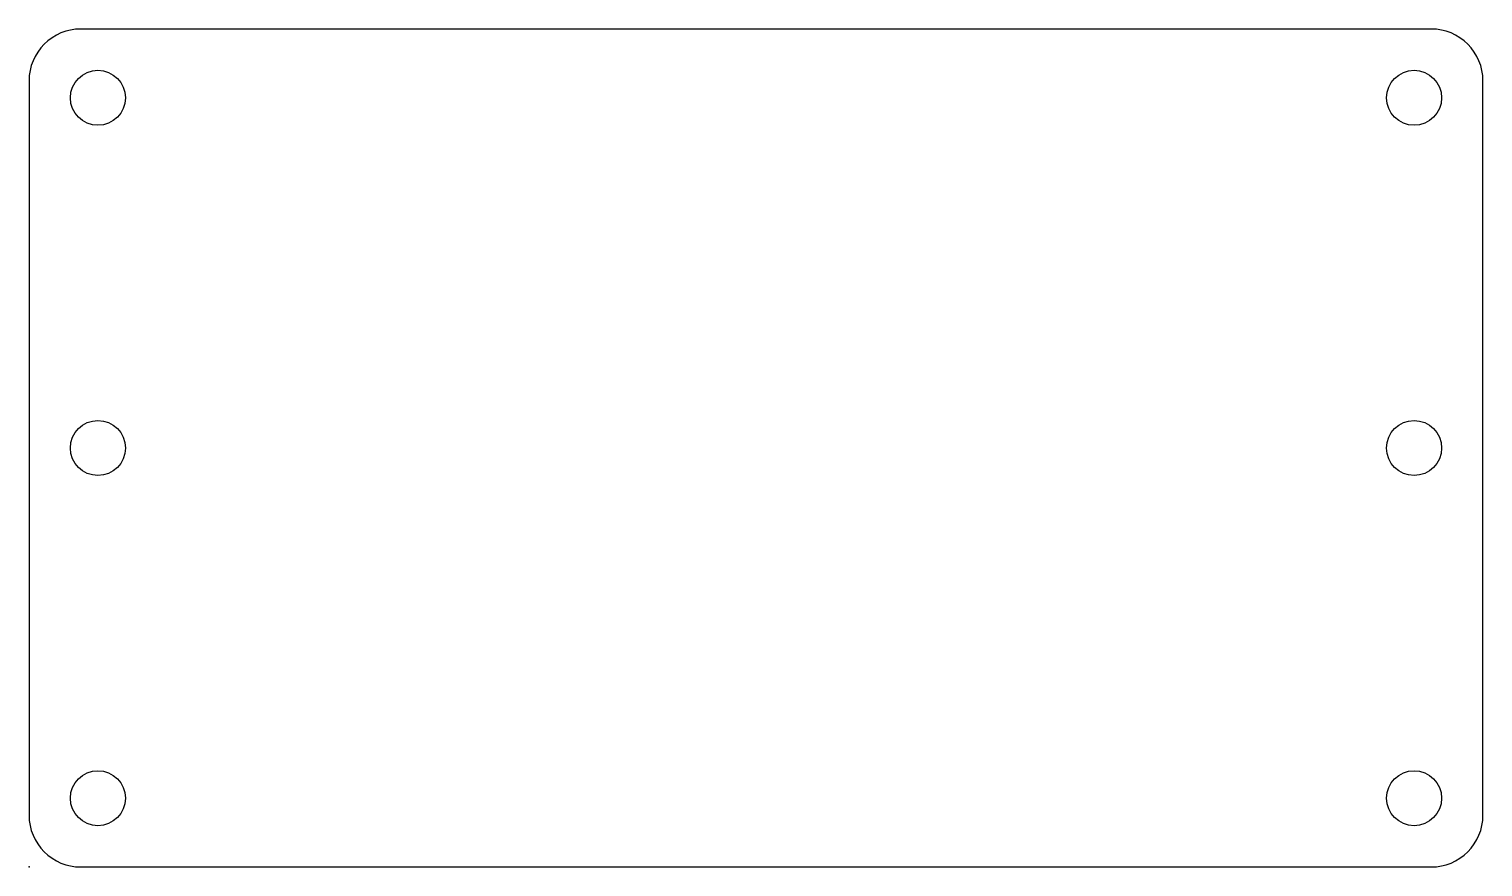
# Model space of a CAD drawing. Header units: millimetres. Extents: x -42.3 to 42.3, y -24.4 to 24.4.
import ezdxf

# ---------------------------------------------------------------- set-up
doc = ezdxf.new("R2010")
doc.units = ezdxf.units.MM
doc.layers.get('0').update_dxf_attribs({"linetype": 'CONTINUOUS'})

msp = doc.modelspace()

# ---------------------------------------------------------------- linework, layer by layer
msp.add_lwpolyline([(-39.26, 24.368, 0.414214), (-42.26, 21.368), (-42.26, -21.368, 0.414214), (-39.26, -24.368), (39.26, -24.368, 0.414214), (42.26, -21.368), (42.26, 21.368, 0.414214), (39.26, 24.368)], format="xyb", close=True)
for centre in [(-38.26, 20.368), (38.26, 20.368), (-38.26, 0), (38.26, 0), (-38.26, -20.368), (38.26, -20.368)]:
    msp.add_circle(centre, 1.6)
msp.add_point((-42.26, -24.368))

doc.saveas('drawing.dxf')
